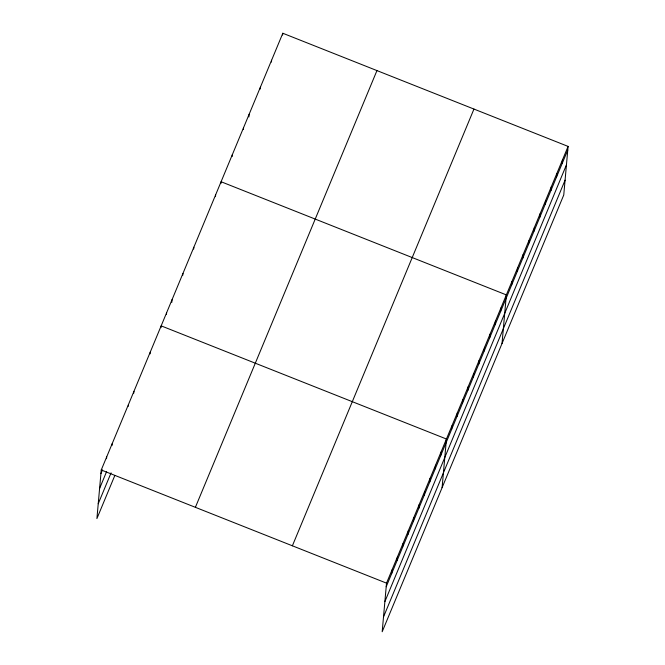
<?xml version="1.0" encoding="UTF-8"?>
<svg xmlns="http://www.w3.org/2000/svg" width="665" height="665" viewBox="0 0 665 665"><rect width="100%" height="100%" fill="white"/><g stroke="black" fill="none" stroke-linecap="round" stroke-linejoin="round"><path stroke-width="1" d="M568.093 146.408L386.523 583.139L382.184 631.75L563.754 195.02L568.093 146.408L282.816 33.25L101.246 469.98L96.907 518.592L114.804 475.542M106.533 458.692L106.691 456.88M111.978 445.592L112.136 443.779M128.32 406.282L128.478 404.47M133.765 393.181L133.931 391.369M150.107 353.871L150.265 352.068M161.005 327.67L161.163 325.858L446.439 439.016L442.1 487.628M166.45 314.57L166.607 312.758M171.811 302.375L172.06 299.657M182.792 275.26L182.95 273.456M193.681 249.059L193.847 247.247M215.468 196.649L215.635 194.837M220.921 183.548L221.079 181.736L506.356 294.903L502.025 343.506M232.143 156.549L232.309 154.737M243.365 129.55L243.531 127.747M248.901 116.957L249.142 114.247M260.206 89.06L260.364 87.248M271.428 62.061L271.594 60.249M282.65 35.062L282.816 33.25M391.643 573.662L391.968 570.038M397.096 560.562L397.421 556.938M402.541 547.453L402.865 543.837M407.986 534.352L408.31 530.737M413.439 521.252L413.763 517.628M418.884 508.151L419.208 504.527M424.328 495.051L424.652 491.427M429.781 481.95L430.097 478.326M435.226 468.842L435.55 465.226M440.671 455.741L440.995 452.125M451.568 429.54L451.892 425.916M457.013 416.44L457.337 412.815M462.458 403.331L462.782 399.715M467.911 390.23L468.226 386.614M473.355 377.13L473.68 373.514M478.8 364.029L479.124 360.405M484.245 350.929L484.569 347.305M489.698 337.828L490.022 334.204M495.142 324.719L495.467 321.104M500.587 311.619L500.911 308.003M511.651 285.019L511.975 281.403M517.262 271.519L517.586 267.904M522.873 258.02L523.197 254.404M528.484 244.521L528.808 240.905M534.095 231.021L534.419 227.405M539.706 217.522L540.03 213.906M545.325 204.03L545.641 200.406M550.936 190.531L551.26 186.907M556.547 177.031L556.871 173.407M562.158 163.532L562.482 159.908M100.922 473.605L102.477 469.856M99.6 488.451L106.6 471.601M98.229 503.746L111.072 472.865M195.385 507.32L376.955 70.59M292.384 545.799L473.954 109.068M386.199 586.763L567.769 150.032M384.877 601.609L566.447 164.878M383.514 616.904L565.084 180.173M101.246 469.98L386.523 583.139"/></g></svg>
